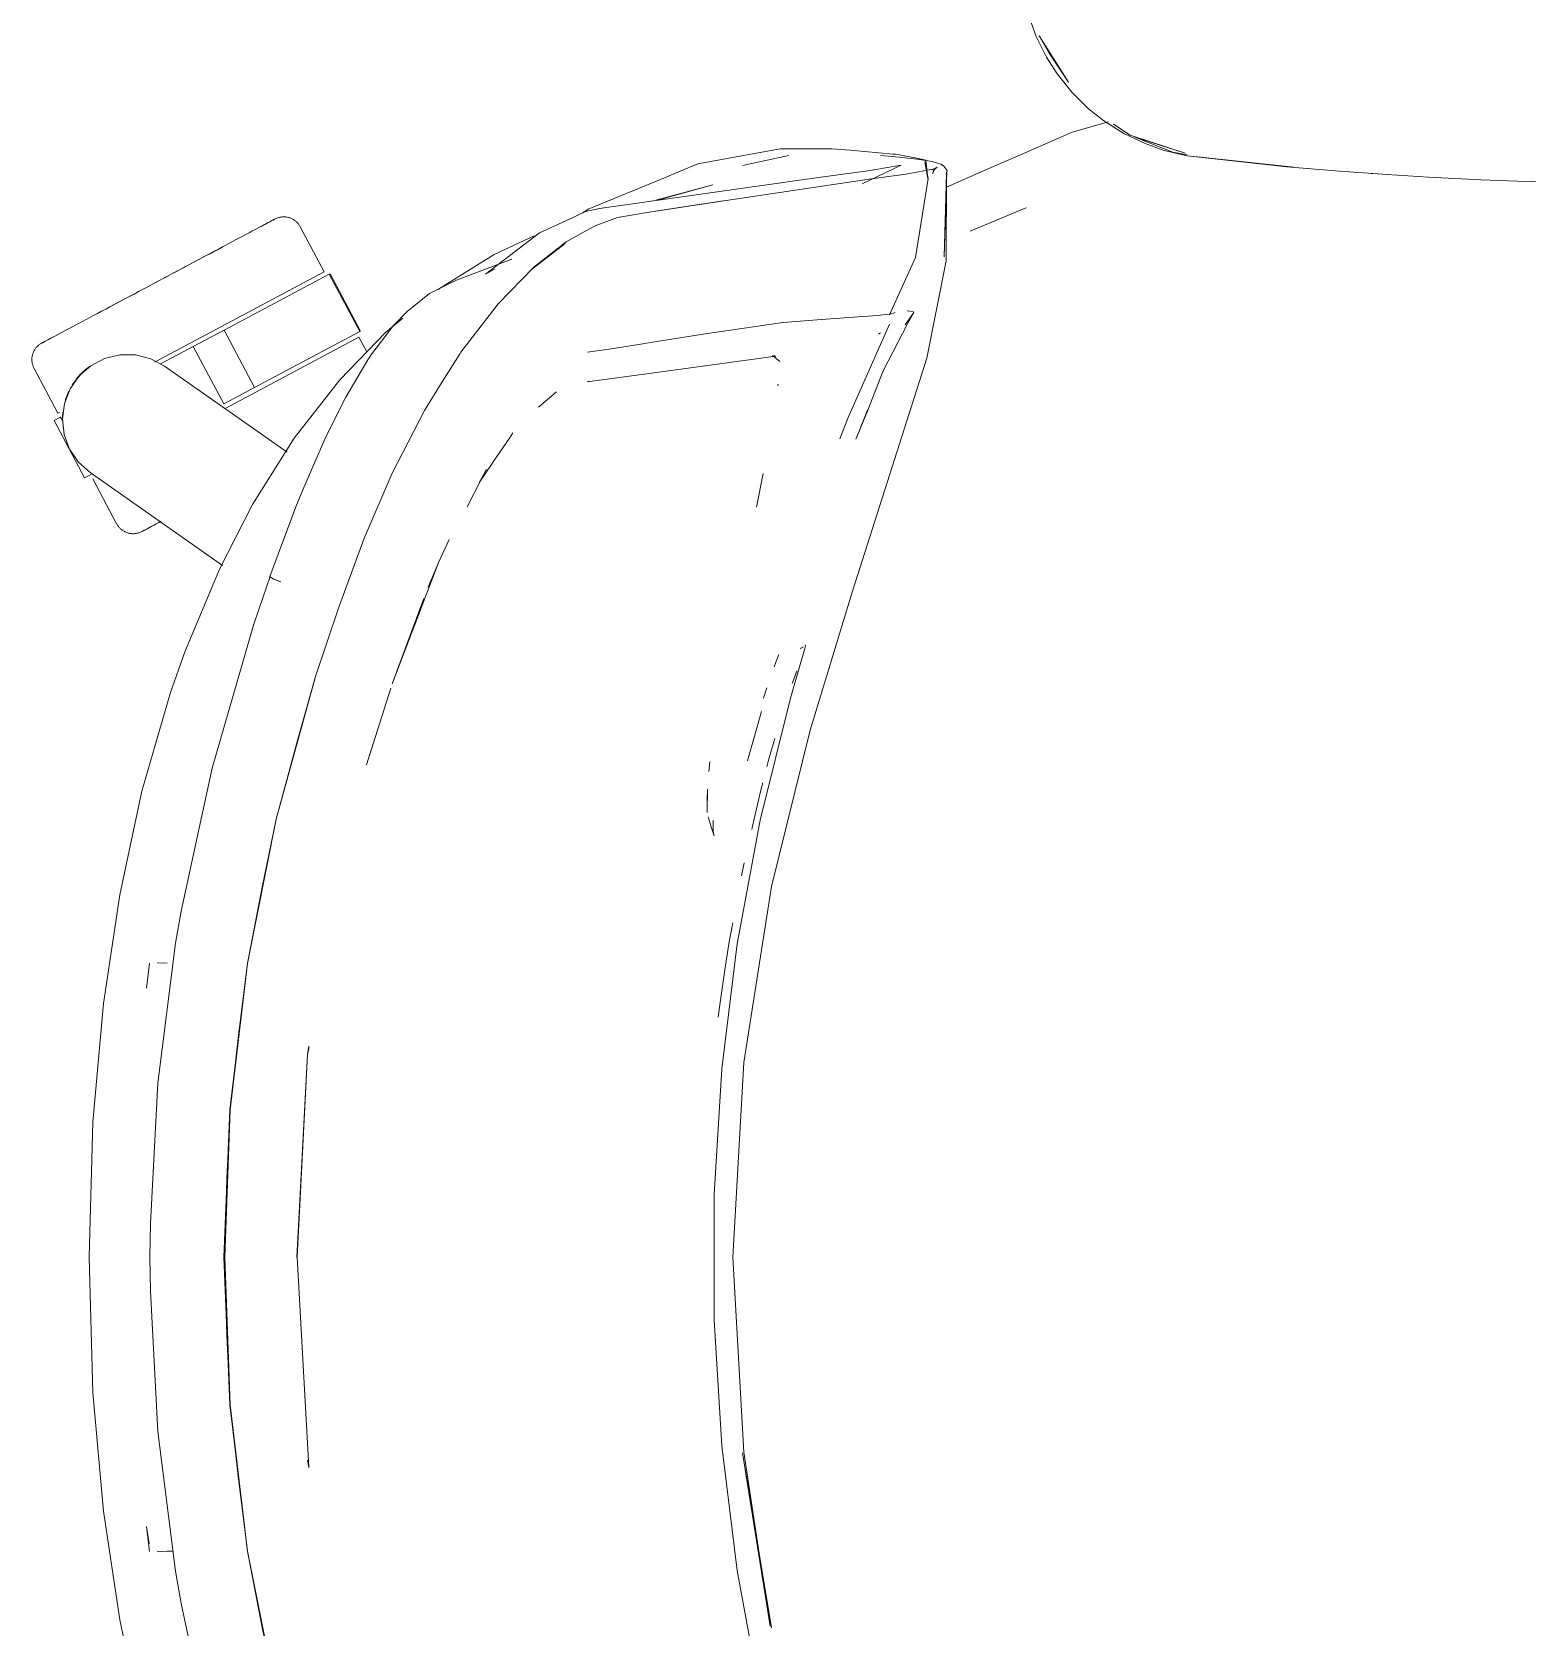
# Model space of a CAD drawing. Header units: millimetres. Extents: x 79795 to 317870, y -36033 to 97293.
# Drawn here: x 221541.1 to 221863.5, y 19884 to 20227.8 of the extents above; entities that cross this region are included whole.
import ezdxf

# ---------------------------------------------------------------- set-up
doc = ezdxf.new("R2010")
doc.units = ezdxf.units.MM
doc.header["$MEASUREMENT"] = 0
doc.layers.add('G-IMPT', color=8, linetype='CONTINUOUS', lineweight=9)
doc.layers.add('I-FURN', color=8, linetype='CONTINUOUS', lineweight=9)

msp = doc.modelspace()

# ---------------------------------------------------------------- linework, layer by layer
at = {"layer": 'G-IMPT'}
for p, q in [((221757.64, 20226.87), (221755.93, 20231.65)), ((221757.64, 20226.87), (221759.88, 20222.36)), ((221758.29, 20226.97), (221760.45, 20223.29)), ((221758.29, 20226.97), (221764.61, 20217.02)), ((221759.88, 20222.36), (221762.15, 20218.82)), ((221760.45, 20223.29), (221764.61, 20217.02)), ((221765.34, 20214.84), (221762.15, 20218.82)), ((221765.34, 20214.84), (221768.94, 20211.29)), ((221768.94, 20211.29), (221772.25, 20208.67)), ((221765.42, 20206.23), (221773.24, 20208.48)), ((221776.58, 20205.94), (221772.25, 20208.67)), ((221777.9, 20205.55), (221774.32, 20207.97)), ((221765.42, 20206.23), (221754.29, 20201.37)), ((221776.58, 20205.94), (221781.16, 20203.75)), ((221777.9, 20205.55), (221780.61, 20204.64)), ((221777.9, 20205.55), (221789.75, 20201.73)), ((221787.12, 20201.94), (221778.94, 20205.14)), ((221780.61, 20204.64), (221789.75, 20201.73)), ((221781.16, 20203.75), (221785.29, 20202.3)), ((221702.43, 20202.64), (221684.73, 20199.4)), ((221704.29, 20201.23), (221694.99, 20199.19)), ((221702.43, 20202.64), (221709.4, 20202.67)), ((221713.57, 20202.67), (221709.4, 20202.67)), ((221717.52, 20202.33), (221713.57, 20202.67)), ((221717.52, 20202.33), (221726.85, 20201.52)), ((221726.68, 20201), (221724.09, 20201.22)), ((221726.68, 20201), (221731.36, 20200.49)), ((221726.85, 20201.52), (221727.32, 20201.48)), ((221731.57, 20200.67), (221727.32, 20201.48)), ((221731.98, 20200.41), (221731.36, 20200.49)), ((221731.57, 20200.67), (221733.89, 20200.22)), ((221731.98, 20200.41), (221735.26, 20199.87)), ((221733.65, 20199.81), (221734.28, 20196.27)), ((221733.65, 20199.81), (221734.34, 20196.23)), ((221734.28, 20196.27), (221733.89, 20200.22)), ((221735.26, 20199.87), (221737.12, 20199.32)), ((221754.29, 20201.37), (221746.46, 20197.95)), ((221790.25, 20201.15), (221785.29, 20202.3)), ((221790.18, 20201.36), (221787.12, 20201.94)), ((221790.25, 20201.15), (221813.21, 20198.69)), ((221790.25, 20201.15), (221793.07, 20200.81)), ((221790.25, 20201.15), (221811.69, 20198.79)), ((221813.21, 20198.69), (221793.07, 20200.81)), ((221661.06, 20189.62), (221677.51, 20196.42)), ((221710.71, 20196.45), (221663.49, 20189.78)), ((221677.51, 20196.42), (221680.87, 20197.81)), ((221684.73, 20199.4), (221680.87, 20197.81)), ((221694.99, 20199.19), (221694.41, 20199.03)), ((221710.71, 20196.45), (221721.37, 20197.89)), ((221720.12, 20195.08), (221728.55, 20199.09)), ((221722.67, 20198.11), (221721.37, 20197.89)), ((221721.67, 20196.07), (221729.52, 20197.18)), ((221727.69, 20198.94), (221722.67, 20198.11)), ((221728.55, 20199.09), (221727.69, 20198.94)), ((221735.79, 20198.29), (221729.52, 20197.18)), ((221731.62, 20179.19), (221734.34, 20196.23)), ((221735.17, 20198.12), (221736.27, 20198.68)), ((221735.17, 20198.12), (221735.79, 20198.29)), ((221735.44, 20197.74), (221735.37, 20197.24)), ((221735.44, 20197.74), (221735.77, 20198.28)), ((221735.77, 20198.28), (221736.27, 20198.68)), ((221737.66, 20199), (221737.12, 20199.32)), ((221737.66, 20199), (221738.03, 20198.51)), ((221737.81, 20179.37), (221738.4, 20197.82)), ((221737.81, 20179.37), (221738.3, 20197.35)), ((221738.43, 20197.93), (221738.03, 20198.51)), ((221738.43, 20197.93), (221738.24, 20197.07)), ((221738.24, 20197.07), (221738.26, 20197.18)), ((221738.25, 20178.49), (221738.3, 20197.35)), ((221738.3, 20197.35), (221738.26, 20197.18)), ((221746.46, 20197.95), (221738.29, 20194.38)), ((221738.4, 20197.82), (221738.3, 20197.35)), ((221811.69, 20198.79), (221823.08, 20197.81)), ((221833.37, 20197.08), (221823.08, 20197.81)), ((221831.33, 20197.22), (221829.91, 20197.35)), ((221831.33, 20197.22), (221833.23, 20197.13)), ((221833.37, 20197.08), (221842.24, 20196.52)), ((221853.55, 20195.98), (221842.24, 20196.52)), ((221687.91, 20194.91), (221675.61, 20191.58)), ((221687.91, 20194.91), (221676.02, 20191.55)), ((221690.8, 20191.51), (221721.67, 20196.07)), ((221853.55, 20195.98), (221861.43, 20195.68)), ((221873.74, 20195.39), (221861.43, 20195.68)), ((221659.89, 20188.85), (221661.06, 20189.62)), ((221663.49, 20189.78), (221660.5, 20189.13)), ((221690.19, 20191.42), (221675.03, 20189.12)), ((221690.8, 20191.51), (221675.61, 20189.18)), ((221690.19, 20191.42), (221675.61, 20189.18)), ((221743.4, 20184.92), (221755.25, 20189.84)), ((221755.52, 20189.95), (221755.25, 20189.84)), ((221650.56, 20184.5), (221657.13, 20187.57)), ((221656.31, 20182.56), (221662.15, 20185.85)), ((221657.13, 20187.57), (221660.5, 20189.13)), ((221662.57, 20186.06), (221662.15, 20185.85)), ((221662.57, 20186.06), (221667.36, 20187.82)), ((221667.36, 20187.82), (221675.03, 20189.12)), ((221638.91, 20175.59), (221650.56, 20184.5)), ((221640.8, 20179.88), (221649.42, 20183.86)), ((221649.34, 20177.14), (221656.31, 20182.56)), ((221629.35, 20172.75), (221640.8, 20179.88)), ((221656.09, 20182.24), (221649.14, 20176.84)), ((221649.14, 20176.84), (221652.71, 20179.65)), ((221656.09, 20182.24), (221652.71, 20179.65)), ((221731.62, 20179.19), (221726.04, 20166.89)), ((221644.56, 20178.82), (221632.66, 20174.31)), ((221638.91, 20175.59), (221640.86, 20176.7)), ((221649.34, 20177.14), (221641.61, 20169.24)), ((221734.06, 20157.53), (221738.25, 20178.49)), ((221627.99, 20172.06), (221626.86, 20171.45)), ((221627.99, 20172.06), (221630.43, 20173.24)), ((221629.35, 20172.75), (221628.58, 20172.25)), ((221630.43, 20173.24), (221632.66, 20174.31)), ((221626.86, 20171.45), (221621.99, 20167.58)), ((221641.61, 20169.24), (221633.59, 20158.81)), ((221621.1, 20166.14), (221617.43, 20163.14)), ((221619.1, 20164.56), (221621.99, 20167.58)), ((221703.04, 20165.2), (221687.82, 20162.99)), ((221703.04, 20165.2), (221703.12, 20165.21)), ((221703.12, 20165.21), (221711.36, 20165.83)), ((221720.21, 20166.47), (221711.36, 20165.83)), ((221720.21, 20166.47), (221723.61, 20166.72)), ((221723.99, 20166.76), (221723.61, 20166.72)), ((221723.99, 20166.76), (221726.45, 20167.04)), ((221726.45, 20167.04), (221726.51, 20167.07)), ((221727.28, 20167.34), (221726.51, 20167.07)), ((221731.26, 20167.38), (221729.42, 20164.67)), ((221729.87, 20167.73), (221730.55, 20167.66)), ((221731.26, 20167.38), (221729.91, 20164.92)), ((221730.55, 20167.66), (221731.23, 20167.51)), ((221731.23, 20167.51), (221731.26, 20167.38)), ((221731.26, 20167.38), (221731.3, 20167.21)), ((221617.43, 20163.14), (221607.47, 20152.85)), ((221619.1, 20164.56), (221614.38, 20158.43)), ((221686.27, 20162.75), (221674.5, 20160.88)), ((221687.82, 20162.99), (221686.27, 20162.75)), ((221717.08, 20144.71), (221726.01, 20164.87)), ((221723.63, 20162.7), (221724.07, 20162.97)), ((221724.63, 20154.81), (221729.91, 20164.92)), ((221614.38, 20158.43), (221613.52, 20157.14)), ((221629.54, 20152.45), (221633.42, 20158.55)), ((221633.59, 20158.81), (221633.42, 20158.55)), ((221666, 20159.56), (221660.93, 20158.81)), ((221666, 20159.56), (221672.84, 20160.62)), ((221672.84, 20160.62), (221674.5, 20160.88)), ((221608.79, 20149.14), (221613.52, 20157.14)), ((221674.19, 20154.2), (221701.53, 20157.94)), ((221702.38, 20156.82), (221700.82, 20158.07)), ((221701.03, 20158.03), (221701.26, 20157.99)), ((221701.53, 20157.94), (221701.26, 20157.99)), ((221718.07, 20107.29), (221734.06, 20157.53)), ((221597.66, 20140.25), (221607.47, 20152.85)), ((221629.54, 20152.45), (221625.77, 20146.22)), ((221674.19, 20154.2), (221660.84, 20152.42)), ((221660.84, 20152.42), (221661.31, 20152.57)), ((221702.03, 20151.88), (221701.98, 20151.53)), ((221724.63, 20154.81), (221721.38, 20146.34)), ((221604.26, 20140.09), (221608.79, 20149.14)), ((221604.26, 20140.09), (221608.48, 20148.54)), ((221604.48, 20140.53), (221608.79, 20149.14)), ((221608.79, 20149.14), (221608.48, 20148.54)), ((221650.34, 20146.92), (221654.25, 20150.26)), ((221622.2, 20139.43), (221625.77, 20146.22)), ((221715.34, 20140.12), (221717.08, 20144.71)), ((221719.36, 20141.44), (221721.38, 20146.55)), ((221721.38, 20146.34), (221719.36, 20141.44)), ((221721.38, 20146.55), (221719.98, 20143.01)), ((221644.06, 20140.29), (221644.82, 20141.39)), ((221719.36, 20141.44), (221718.8, 20140.03)), ((221597.66, 20140.25), (221588.69, 20125.95)), ((221604.26, 20140.09), (221599.49, 20129.13)), ((221604.48, 20140.53), (221604.26, 20140.09)), ((221622.2, 20139.43), (221618.81, 20132.71)), ((221640.57, 20135.16), (221644.06, 20140.29)), ((221637.62, 20130.82), (221640.18, 20134.58)), ((221640.18, 20134.58), (221640.57, 20135.16)), ((221612.64, 20118.48), (221618.81, 20132.71)), ((221634.93, 20125.49), (221639.12, 20133.6)), ((221637.62, 20130.82), (221639.12, 20133.6)), ((221697.35, 20125.4), (221698.76, 20132.66)), ((221599.49, 20129.13), (221598.01, 20125.45)), ((221588.69, 20125.95), (221581.6, 20112.17)), ((221598.01, 20125.45), (221592.43, 20110.49)), ((221612.64, 20118.48), (221607.18, 20103.6)), ((221631.06, 20118.45), (221628.87, 20113.6)), ((221628.87, 20113.6), (221626.14, 20106.52)), ((221628.87, 20113.6), (221626.56, 20108.16)), ((221574.08, 20094.2), (221581.6, 20112.17)), ((221592.47, 20110.49), (221590.07, 20103.56)), ((221592.43, 20110.49), (221592.47, 20110.36)), ((221592.47, 20110.36), (221592.47, 20110.49)), ((221592.47, 20110.36), (221592.87, 20110.09)), ((221592.47, 20110.36), (221592.48, 20110.31)), ((221592.87, 20110.09), (221592.48, 20110.31)), ((221593.7, 20109.71), (221592.87, 20110.09)), ((221593.06, 20109.99), (221592.87, 20110.09)), ((221593.7, 20109.71), (221593.06, 20109.99)), ((221593.7, 20109.71), (221594.76, 20109.28)), ((221593.7, 20109.71), (221594.16, 20109.51)), ((221594.76, 20109.28), (221594.16, 20109.51)), ((221718.07, 20107.29), (221708.89, 20077.31)), ((221588.87, 20099.95), (221590.07, 20103.56)), ((221602.17, 20088.68), (221607.18, 20103.6)), ((221618.77, 20087.35), (221625.59, 20105.75)), ((221618.77, 20087.35), (221625.48, 20104.79)), ((221625.48, 20104.79), (221626.14, 20106.52)), ((221579.93, 20069.12), (221588.87, 20099.95)), ((221571.01, 20085.47), (221574.08, 20094.2)), ((221701.53, 20092.02), (221702.14, 20093.68)), ((221704.66, 20084.27), (221707.73, 20094.69)), ((221706.84, 20094.95), (221707.45, 20095.33)), ((221706.84, 20094.95), (221707.05, 20095.1)), ((221707.8, 20094.96), (221707.73, 20094.69)), ((221707.87, 20095.26), (221707.8, 20094.96)), ((221707.84, 20095.72), (221707.93, 20095.49)), ((221707.93, 20095.49), (221707.87, 20095.26)), ((221701.53, 20092.02), (221701.16, 20091.01)), ((221705.82, 20089.46), (221706.06, 20090.12)), ((221593.78, 20058.19), (221602.17, 20088.68)), ((221593.78, 20058.19), (221602.21, 20088.6)), ((221598.44, 20075.43), (221602.21, 20088.6)), ((221613.24, 20069.87), (221618.49, 20086.36)), ((221698.82, 20084.26), (221699.54, 20086.47)), ((221705.82, 20089.46), (221705.07, 20087.37)), ((221571.01, 20085.47), (221564.83, 20064.22)), ((221698.11, 20057.95), (221704.66, 20084.27)), ((221698.42, 20081.35), (221695.44, 20070.7)), ((221700.57, 20043.63), (221708.89, 20077.31)), ((221598.44, 20075.43), (221593.78, 20058.19)), ((221613.24, 20069.87), (221614.31, 20073.31)), ((221699.96, 20070.84), (221701.08, 20074.84)), ((221701.08, 20074.84), (221701.28, 20075.53)), ((221579.93, 20069.12), (221573.26, 20038.33)), ((221687.08, 20068.45), (221687.3, 20070.54)), ((221699.64, 20069.7), (221699.6, 20069.52)), ((221699.96, 20070.84), (221699.64, 20069.7)), ((221698.34, 20064.68), (221698.68, 20065.98)), ((221564.83, 20064.22), (221560.02, 20041.86)), ((221686.68, 20059.6), (221686.77, 20064.65)), ((221686.68, 20059.6), (221686.69, 20062.38)), ((221686.77, 20064.65), (221686.69, 20062.38)), ((221698.34, 20064.68), (221696.79, 20057.93)), ((221687.54, 20056.49), (221686.93, 20058.65)), ((221593.78, 20058.19), (221587.61, 20027.06)), ((221593.78, 20058.19), (221587.61, 20027.14)), ((221593.78, 20058.19), (221590.71, 20043.16)), ((221688.22, 20054.54), (221687.54, 20056.49)), ((221687.96, 20057.75), (221687.97, 20057.89)), ((221688.01, 20055.59), (221687.97, 20057.89)), ((221688.01, 20055.59), (221688.22, 20054.54)), ((221698.11, 20057.95), (221693.18, 20031.28)), ((221696.33, 20055.96), (221696.79, 20057.93)), ((221694.13, 20045.91), (221694.67, 20048.72)), ((221560.02, 20041.86), (221556.53, 20018.44)), ((221587.61, 20027.06), (221590.71, 20043.16)), ((221700.57, 20043.63), (221694.58, 20005.72)), ((221572.08, 20031.41), (221573.26, 20038.33)), ((221692.21, 20035.81), (221691.65, 20032.9)), ((221568.26, 20001.24), (221572.08, 20031.41)), ((221693.18, 20031.28), (221689.88, 20004.36)), ((221690.55, 20025.65), (221691.41, 20031.28)), ((221691.41, 20031.28), (221691.65, 20032.9)), ((221566.43, 20027.14), (221565.78, 20021.73)), ((221570.28, 20027.1), (221568.19, 20027.17)), ((221568.19, 20027.17), (221568.3, 20027.17)), ((221583.79, 19995.55), (221587.61, 20027.14)), ((221583.83, 19995.51), (221587.61, 20027.06)), ((221587.61, 20027.06), (221585.67, 20011.58)), ((221690.55, 20025.65), (221689.26, 20017.13)), ((221556.53, 20018.44), (221554.26, 19992.87)), ((221689.26, 20017.13), (221689.08, 20015.47)), ((221583.83, 19995.51), (221585.67, 20011.58)), ((221598.23, 19963.73), (221600.55, 20007.46)), ((221598.28, 19963.73), (221600.55, 20007.46)), ((221600.55, 20007.46), (221600.81, 20009.23)), ((221600.55, 20007.46), (221600.79, 20008.76)), ((221600.83, 20009.01), (221600.79, 20008.76)), ((221688.23, 19977.29), (221689.88, 20004.36)), ((221694.58, 20005.72), (221692.22, 19963.73)), ((221566.65, 19971.04), (221568.26, 20001.24)), ((221583.79, 19995.55), (221582.46, 19963.73)), ((221583.83, 19995.51), (221582.68, 19963.73)), ((221583.15, 19980.61), (221583.83, 19995.51)), ((221554.26, 19992.87), (221553.42, 19963.73)), ((221583.15, 19980.61), (221582.68, 19963.73)), ((221688.23, 19977.29), (221688.23, 19950.17)), ((221566.65, 19971.04), (221566.55, 19963.73)), ((221553.42, 19963.73), (221554.26, 19934.59)), ((221566.65, 19956.42), (221566.55, 19963.73)), ((221582.46, 19963.73), (221583.79, 19931.91)), ((221583.83, 19931.95), (221582.68, 19963.73)), ((221583.15, 19946.85), (221582.68, 19963.73)), ((221598.28, 19963.73), (221600.78, 19918.39)), ((221694.58, 19921.74), (221692.22, 19963.73)), ((221566.65, 19956.42), (221568.26, 19926.21)), ((221688.23, 19950.17), (221689.88, 19923.1)), ((221583.83, 19931.95), (221583.15, 19946.85)), ((221554.26, 19934.59), (221556.53, 19909.02)), ((221583.79, 19931.91), (221587.61, 19900.32)), ((221585.67, 19915.87), (221583.83, 19931.95)), ((221583.83, 19931.95), (221587.61, 19900.4)), ((221568.26, 19926.21), (221572.08, 19896.04)), ((221693.18, 19896.18), (221689.88, 19923.1)), ((221700.57, 19883.83), (221694.31, 19921.57)), ((221694.31, 19921.57), (221700.31, 19884.21)), ((221694.58, 19921.74), (221700.31, 19884.21)), ((221600.78, 19918.39), (221600.55, 19920)), ((221600.55, 19920), (221600.79, 19918.7)), ((221600.83, 19918.45), (221600.79, 19918.7)), ((221585.67, 19915.87), (221587.61, 19900.4)), ((221556.53, 19909.02), (221560.02, 19885.6)), ((221566.43, 19900.31), (221565.78, 19905.73)), ((221566.35, 19901.96), (221565.78, 19905.73)), ((221568.19, 19900.28), (221570.28, 19900.36)), ((221568.19, 19900.28), (221568.3, 19900.28)), ((221571.53, 19900.4), (221570.28, 19900.36)), ((221587.61, 19900.4), (221590.71, 19884.29)), ((221587.61, 19900.4), (221593.83, 19869.15)), ((221593.83, 19869.15), (221587.61, 19900.32)), ((221572.08, 19896.04), (221573.26, 19889.12)), ((221698.11, 19869.51), (221693.18, 19896.18)), ((221573.26, 19889.12), (221579.93, 19858.33)), ((221564.83, 19863.23), (221560.02, 19885.6)), ((221593.78, 19869.27), (221590.71, 19884.29))]:
    msp.add_line(p, q, dxfattribs=at)
at = {"layer": 'I-FURN'}
for p, q in [((221589.9, 20185.59), (221590.41, 20185.86)), ((221590.66, 20185.99), (221590.18, 20185.74)), ((221590.41, 20185.86), (221590.87, 20186.1)), ((221591.11, 20186.23), (221590.66, 20185.99)), ((221590.87, 20186.1), (221591.3, 20186.33)), ((221591.52, 20186.45), (221591.11, 20186.23)), ((221591.3, 20186.33), (221591.69, 20186.54)), ((221591.89, 20186.65), (221591.52, 20186.45)), ((221591.69, 20186.54), (221592.05, 20186.73)), ((221592.23, 20186.82), (221591.89, 20186.65)), ((221592.05, 20186.73), (221592.37, 20186.9)), ((221592.52, 20186.98), (221592.23, 20186.82)), ((221592.37, 20186.9), (221592.65, 20187.05)), ((221592.78, 20187.12), (221592.52, 20186.98)), ((221592.65, 20187.05), (221592.89, 20187.18)), ((221593, 20187.24), (221592.78, 20187.12)), ((221592.89, 20187.18), (221593.09, 20187.28)), ((221593.18, 20187.33), (221593, 20187.24)), ((221593.09, 20187.28), (221593.25, 20187.37)), ((221593.32, 20187.41), (221593.18, 20187.33)), ((221593.25, 20187.37), (221593.37, 20187.43)), ((221593.42, 20187.46), (221593.32, 20187.41)), ((221593.37, 20187.43), (221593.45, 20187.48)), ((221593.48, 20187.49), (221593.42, 20187.46)), ((221593.45, 20187.48), (221593.5, 20187.5)), ((221593.5, 20187.5), (221593.48, 20187.49)), ((221593.5, 20187.5), (221593.65, 20187.57)), ((221593.5, 20187.5), (221593.5, 20187.5)), ((221593.65, 20187.57), (221593.79, 20187.64)), ((221593.79, 20187.64), (221593.94, 20187.7)), ((221593.94, 20187.7), (221594.09, 20187.76)), ((221594.09, 20187.76), (221594.25, 20187.81)), ((221594.25, 20187.81), (221594.4, 20187.85)), ((221594.4, 20187.85), (221594.56, 20187.89)), ((221594.56, 20187.89), (221594.72, 20187.92)), ((221594.72, 20187.92), (221594.88, 20187.94)), ((221594.88, 20187.94), (221595.04, 20187.96)), ((221595.04, 20187.96), (221595.2, 20187.97)), ((221595.2, 20187.97), (221595.36, 20187.97)), ((221595.36, 20187.97), (221595.52, 20187.97)), ((221595.52, 20187.97), (221595.68, 20187.96)), ((221595.68, 20187.96), (221595.84, 20187.95)), ((221595.84, 20187.95), (221596, 20187.93)), ((221596, 20187.93), (221596.16, 20187.9)), ((221596.16, 20187.9), (221596.32, 20187.87)), ((221596.32, 20187.87), (221596.47, 20187.83)), ((221596.47, 20187.83), (221596.63, 20187.78)), ((221596.63, 20187.78), (221596.78, 20187.73)), ((221596.78, 20187.73), (221596.93, 20187.67)), ((221596.93, 20187.67), (221597.08, 20187.6)), ((221597.08, 20187.6), (221597.22, 20187.53)), ((221597.22, 20187.53), (221597.37, 20187.46)), ((221597.37, 20187.46), (221597.51, 20187.38)), ((221597.51, 20187.38), (221597.64, 20187.29)), ((221597.64, 20187.29), (221597.77, 20187.2)), ((221597.77, 20187.2), (221597.9, 20187.1)), ((221597.9, 20187.1), (221598.03, 20187)), ((221598.03, 20187), (221598.15, 20186.89)), ((221598.15, 20186.89), (221598.26, 20186.78)), ((221598.26, 20186.78), (221598.37, 20186.66)), ((221598.37, 20186.66), (221598.48, 20186.54)), ((221598.48, 20186.54), (221598.58, 20186.41)), ((221598.58, 20186.41), (221598.68, 20186.28)), ((221598.68, 20186.28), (221598.77, 20186.15)), ((221598.77, 20186.15), (221598.85, 20186.01)), ((221598.85, 20186.01), (221598.93, 20185.87)), ((221598.93, 20185.87), (221598.95, 20185.84)), ((221604.1, 20176.15), (221598.95, 20185.84)), ((221584.38, 20182.65), (221583.59, 20182.23)), ((221585.14, 20183.06), (221584.38, 20182.65)), ((221585.88, 20183.45), (221585.14, 20183.06)), ((221586.59, 20183.82), (221585.88, 20183.45)), ((221587.26, 20184.18), (221586.59, 20183.82)), ((221587.91, 20184.53), (221587.26, 20184.18)), ((221588.53, 20184.86), (221587.91, 20184.53)), ((221589.11, 20185.17), (221588.53, 20184.86)), ((221588.8, 20185), (221589.37, 20185.3)), ((221589.66, 20185.46), (221589.11, 20185.17)), ((221589.37, 20185.3), (221589.9, 20185.59)), ((221590.18, 20185.74), (221589.66, 20185.46)), ((221577.47, 20178.98), (221576.53, 20178.48)), ((221576.97, 20178.71), (221577.9, 20179.21)), ((221578.4, 20179.47), (221577.47, 20178.98)), ((221577.9, 20179.21), (221578.83, 20179.7)), ((221579.32, 20179.96), (221578.4, 20179.47)), ((221578.83, 20179.7), (221579.73, 20180.18)), ((221580.21, 20180.44), (221579.32, 20179.96)), ((221579.73, 20180.18), (221580.62, 20180.65)), ((221581.09, 20180.9), (221580.21, 20180.44)), ((221580.62, 20180.65), (221581.49, 20181.11)), ((221581.95, 20181.36), (221581.09, 20180.9)), ((221581.49, 20181.11), (221582.33, 20181.56)), ((221582.78, 20181.8), (221581.95, 20181.36)), ((221583.59, 20182.23), (221582.78, 20181.8)), ((221604.1, 20176.15), (221567.5, 20156.69)), ((221570.1, 20175.06), (221571.1, 20175.59)), ((221571.64, 20175.88), (221570.64, 20175.35)), ((221571.1, 20175.59), (221572.1, 20176.12)), ((221572.64, 20176.41), (221571.64, 20175.88)), ((221572.1, 20176.12), (221573.09, 20176.65)), ((221573.62, 20176.93), (221572.64, 20176.41)), ((221573.09, 20176.65), (221574.08, 20177.17)), ((221574.6, 20177.45), (221573.62, 20176.93)), ((221574.08, 20177.17), (221575.05, 20177.69)), ((221575.57, 20177.97), (221574.6, 20177.45)), ((221575.05, 20177.69), (221576.01, 20178.2)), ((221576.53, 20178.48), (221575.57, 20177.97)), ((221576.01, 20178.2), (221576.97, 20178.71)), ((221582.52, 20163.54), (221605.23, 20175.61)), ((221605.23, 20175.61), (221611.8, 20163.25)), ((221611.97, 20163.34), (221605.4, 20175.71)), ((221564.63, 20172.15), (221563.64, 20171.62)), ((221564.09, 20171.86), (221565.09, 20172.39)), ((221565.63, 20172.68), (221564.63, 20172.15)), ((221565.09, 20172.39), (221566.09, 20172.92)), ((221566.63, 20173.21), (221565.63, 20172.68)), ((221566.09, 20172.92), (221567.09, 20173.46)), ((221567.63, 20173.75), (221566.63, 20173.21)), ((221567.09, 20173.46), (221568.09, 20173.99)), ((221568.64, 20174.28), (221567.63, 20173.75)), ((221568.09, 20173.99), (221569.1, 20174.53)), ((221569.64, 20174.81), (221568.64, 20174.28)), ((221569.1, 20174.53), (221570.1, 20175.06)), ((221570.64, 20175.35), (221569.64, 20174.81)), ((221557.41, 20168.31), (221558.33, 20168.8)), ((221558.83, 20169.06), (221557.9, 20168.57)), ((221558.33, 20168.8), (221559.26, 20169.29)), ((221559.76, 20169.56), (221558.83, 20169.06)), ((221559.26, 20169.29), (221560.2, 20169.8)), ((221560.72, 20170.07), (221559.76, 20169.56)), ((221560.2, 20169.8), (221561.16, 20170.3)), ((221561.68, 20170.58), (221560.72, 20170.07)), ((221561.16, 20170.3), (221562.13, 20170.82)), ((221562.65, 20171.1), (221561.68, 20170.58)), ((221562.13, 20170.82), (221563.11, 20171.34)), ((221563.64, 20171.62), (221562.65, 20171.1)), ((221563.11, 20171.34), (221564.09, 20171.86)), ((221551.99, 20165.43), (221551.25, 20165.03)), ((221552.77, 20165.84), (221551.99, 20165.43)), ((221553.57, 20166.27), (221552.77, 20165.84)), ((221554.4, 20166.71), (221553.57, 20166.27)), ((221555.24, 20167.16), (221554.4, 20166.71)), ((221556.11, 20167.62), (221555.24, 20167.16)), ((221557, 20168.09), (221556.11, 20167.62)), ((221557.9, 20168.57), (221557, 20168.09)), ((221545.04, 20161.73), (221544.68, 20161.54)), ((221544.84, 20161.63), (221545.21, 20161.83)), ((221545.43, 20161.94), (221545.04, 20161.73)), ((221545.21, 20161.83), (221545.62, 20162.04)), ((221545.86, 20162.17), (221545.43, 20161.94)), ((221545.62, 20162.04), (221546.07, 20162.28)), ((221546.32, 20162.42), (221545.86, 20162.17)), ((221546.07, 20162.28), (221546.55, 20162.54)), ((221546.83, 20162.68), (221546.32, 20162.42)), ((221546.55, 20162.54), (221547.07, 20162.81)), ((221547.36, 20162.97), (221546.83, 20162.68)), ((221547.07, 20162.81), (221547.62, 20163.11)), ((221547.93, 20163.27), (221547.36, 20162.97)), ((221547.62, 20163.11), (221548.2, 20163.42)), ((221548.53, 20163.59), (221547.93, 20163.27)), ((221549.16, 20163.93), (221548.53, 20163.59)), ((221549.83, 20164.28), (221549.16, 20163.93)), ((221550.52, 20164.65), (221549.83, 20164.28)), ((221551.25, 20165.03), (221550.52, 20164.65)), ((221575.88, 20160.01), (221582.52, 20163.54)), ((221582.52, 20163.54), (221589.09, 20151.18)), ((221611.61, 20162.02), (221582.92, 20146.76)), ((221611.8, 20163.25), (221589.09, 20151.18)), ((221613.29, 20158.87), (221611.61, 20162.02)), ((221541.2, 20158.14), (221541.24, 20158.29)), ((221541.24, 20158.29), (221541.28, 20158.45)), ((221541.28, 20158.45), (221541.34, 20158.6)), ((221541.34, 20158.6), (221541.39, 20158.75)), ((221541.39, 20158.75), (221541.46, 20158.9)), ((221541.46, 20158.9), (221541.53, 20159.04)), ((221541.53, 20159.04), (221541.6, 20159.18)), ((221541.6, 20159.18), (221541.69, 20159.32)), ((221541.69, 20159.32), (221541.77, 20159.46)), ((221541.77, 20159.46), (221541.87, 20159.59)), ((221541.87, 20159.59), (221541.96, 20159.72)), ((221541.96, 20159.72), (221542.07, 20159.84)), ((221542.07, 20159.84), (221542.17, 20159.96)), ((221542.17, 20159.96), (221542.29, 20160.08)), ((221542.29, 20160.08), (221542.4, 20160.19)), ((221542.4, 20160.19), (221542.52, 20160.3)), ((221542.52, 20160.3), (221542.65, 20160.4)), ((221542.65, 20160.4), (221542.78, 20160.49)), ((221542.78, 20160.49), (221542.91, 20160.58)), ((221542.91, 20160.58), (221543.05, 20160.67)), ((221543.05, 20160.67), (221543.19, 20160.75)), ((221543.19, 20160.75), (221543.23, 20160.77)), ((221543.28, 20160.8), (221543.23, 20160.77)), ((221543.23, 20160.77), (221543.25, 20160.78)), ((221543.23, 20160.77), (221543.23, 20160.77)), ((221543.25, 20160.78), (221543.31, 20160.81)), ((221543.36, 20160.84), (221543.28, 20160.8)), ((221543.31, 20160.81), (221543.41, 20160.87)), ((221543.48, 20160.9), (221543.36, 20160.84)), ((221543.41, 20160.87), (221543.55, 20160.94)), ((221543.64, 20160.99), (221543.48, 20160.9)), ((221543.55, 20160.94), (221543.73, 20161.04)), ((221543.84, 20161.1), (221543.64, 20160.99)), ((221543.73, 20161.04), (221543.95, 20161.15)), ((221544.08, 20161.23), (221543.84, 20161.1)), ((221543.95, 20161.15), (221544.21, 20161.29)), ((221544.36, 20161.37), (221544.08, 20161.23)), ((221544.21, 20161.29), (221544.5, 20161.45)), ((221544.68, 20161.54), (221544.36, 20161.37)), ((221544.5, 20161.45), (221544.84, 20161.63)), ((221568.82, 20156.26), (221575.88, 20160.01)), ((221575.88, 20160.01), (221582.45, 20147.65)), ((221541.09, 20157.34), (221541.1, 20157.5)), ((221541.09, 20157.18), (221541.09, 20157.34)), ((221541.09, 20157.02), (221541.09, 20157.18)), ((221541.11, 20156.86), (221541.09, 20157.02)), ((221541.1, 20157.5), (221541.11, 20157.66)), ((221541.11, 20157.66), (221541.14, 20157.82)), ((221541.12, 20156.69), (221541.11, 20156.86)), ((221541.15, 20156.54), (221541.12, 20156.69)), ((221541.14, 20157.82), (221541.16, 20157.98)), ((221541.18, 20156.38), (221541.15, 20156.54)), ((221541.16, 20157.98), (221541.2, 20158.14)), ((221541.21, 20156.22), (221541.18, 20156.38)), ((221541.26, 20156.06), (221541.21, 20156.22)), ((221541.31, 20155.91), (221541.26, 20156.06)), ((221541.36, 20155.76), (221541.31, 20155.91)), ((221541.42, 20155.61), (221541.36, 20155.76)), ((221541.49, 20155.46), (221541.42, 20155.61)), ((221541.56, 20155.32), (221541.49, 20155.46)), ((221541.56, 20155.32), (221546.71, 20145.63)), ((221551.25, 20153.68), (221553.79, 20155.9)), ((221553.5, 20155.7), (221552.08, 20154.54)), ((221553.79, 20155.9), (221556.78, 20157.45)), ((221556.78, 20157.45), (221560.06, 20158.23)), ((221560.06, 20158.23), (221563.44, 20158.21)), ((221563.44, 20158.21), (221566.71, 20157.38)), ((221566.71, 20157.38), (221569.68, 20155.79)), ((221569.68, 20155.79), (221596.11, 20137.29)), ((221549.31, 20150.92), (221551.25, 20153.68)), ((221552.08, 20154.54), (221549.79, 20151.76)), ((221548.09, 20147.77), (221549.31, 20150.92)), ((221589.09, 20151.18), (221582.45, 20147.65)), ((221545.9, 20144.07), (221547.29, 20144.81)), ((221547.09, 20145.83), (221546.71, 20145.63)), ((221547.29, 20144.81), (221547.21, 20144.77)), ((221547.7, 20144.06), (221547.29, 20144.81)), ((221547.66, 20144.43), (221548.09, 20147.77)), ((221545.9, 20144.07), (221552.47, 20131.71)), ((221548.05, 20141.07), (221547.66, 20144.43)), ((221549.22, 20137.91), (221548.05, 20141.07)), ((221551.12, 20135.12), (221549.22, 20137.91)), ((221553.63, 20132.87), (221551.12, 20135.12)), ((221553.87, 20132.45), (221552.47, 20131.71)), ((221582.22, 20112.85), (221553.63, 20132.87)), ((221553.78, 20132.41), (221553.87, 20132.45)), ((221554.22, 20131.51), (221559.37, 20121.82)), ((221559.39, 20121.78), (221559.37, 20121.82)), ((221559.47, 20121.64), (221559.39, 20121.78)), ((221559.56, 20121.51), (221559.47, 20121.64)), ((221559.65, 20121.37), (221559.56, 20121.51)), ((221559.75, 20121.24), (221559.65, 20121.37)), ((221559.85, 20121.12), (221559.75, 20121.24)), ((221559.95, 20121), (221559.85, 20121.12)), ((221560.06, 20120.88), (221559.95, 20121)), ((221560.18, 20120.77), (221560.06, 20120.88)), ((221560.3, 20120.66), (221560.18, 20120.77)), ((221560.42, 20120.56), (221560.3, 20120.66)), ((221560.55, 20120.46), (221560.42, 20120.56)), ((221560.68, 20120.37), (221560.55, 20120.46)), ((221565.44, 20120.48), (221565.24, 20120.37)), ((221565.32, 20120.42), (221565.54, 20120.54)), ((221565.68, 20120.61), (221565.44, 20120.48)), ((221565.54, 20120.54), (221565.8, 20120.68)), ((221565.96, 20120.76), (221565.68, 20120.61)), ((221565.8, 20120.68), (221566.1, 20120.83)), ((221566.28, 20120.93), (221565.96, 20120.76)), ((221566.1, 20120.83), (221566.43, 20121.01)), ((221566.63, 20121.12), (221566.28, 20120.93)), ((221566.43, 20121.01), (221566.81, 20121.21)), ((221567.02, 20121.33), (221566.63, 20121.12)), ((221566.81, 20121.21), (221567.22, 20121.43)), ((221567.45, 20121.55), (221567.02, 20121.33)), ((221567.22, 20121.43), (221567.66, 20121.67)), ((221567.92, 20121.8), (221567.45, 20121.55)), ((221567.66, 20121.67), (221568.15, 20121.92)), ((221568.42, 20122.07), (221567.92, 20121.8)), ((221568.15, 20121.92), (221568.66, 20122.2)), ((221568.96, 20122.35), (221568.42, 20122.07)), ((221560.82, 20120.28), (221560.68, 20120.37)), ((221560.96, 20120.2), (221560.82, 20120.28)), ((221561.1, 20120.12), (221560.96, 20120.2)), ((221561.25, 20120.05), (221561.1, 20120.12)), ((221561.39, 20119.99), (221561.25, 20120.05)), ((221561.54, 20119.93), (221561.39, 20119.99)), ((221561.7, 20119.88), (221561.54, 20119.93)), ((221561.85, 20119.83), (221561.7, 20119.88)), ((221562.01, 20119.79), (221561.85, 20119.83)), ((221562.16, 20119.76), (221562.01, 20119.79)), ((221562.32, 20119.73), (221562.16, 20119.76)), ((221562.48, 20119.71), (221562.32, 20119.73)), ((221562.64, 20119.69), (221562.48, 20119.71)), ((221562.81, 20119.69), (221562.64, 20119.69)), ((221562.97, 20119.68), (221562.81, 20119.69)), ((221563.13, 20119.69), (221562.97, 20119.68)), ((221563.29, 20119.7), (221563.13, 20119.69)), ((221563.45, 20119.72), (221563.29, 20119.7)), ((221563.61, 20119.74), (221563.45, 20119.72)), ((221563.77, 20119.77), (221563.61, 20119.74)), ((221563.92, 20119.81), (221563.77, 20119.77)), ((221564.08, 20119.85), (221563.92, 20119.81)), ((221564.23, 20119.9), (221564.08, 20119.85)), ((221564.38, 20119.95), (221564.23, 20119.9)), ((221564.53, 20120.02), (221564.38, 20119.95)), ((221564.68, 20120.08), (221564.53, 20120.02)), ((221564.82, 20120.16), (221564.68, 20120.08)), ((221564.82, 20120.16), (221564.84, 20120.17)), ((221564.83, 20120.16), (221564.82, 20120.16)), ((221564.87, 20120.18), (221564.83, 20120.16)), ((221564.84, 20120.17), (221564.9, 20120.2)), ((221564.95, 20120.22), (221564.87, 20120.18)), ((221564.9, 20120.2), (221565, 20120.25)), ((221565.07, 20120.29), (221564.95, 20120.22)), ((221565, 20120.25), (221565.14, 20120.33)), ((221565.24, 20120.37), (221565.07, 20120.29)), ((221565.14, 20120.33), (221565.32, 20120.42))]:
    msp.add_line(p, q, dxfattribs=at)
for points in [[(221550.63, 20152.96), (221550.96, 20153.39), (221551.3, 20153.82), (221551.73, 20154.2)], [(221547.7, 20144.06), (221547.69, 20144.29), (221547.69, 20144.83), (221547.73, 20145.49), (221547.76, 20145.87)]]:
    msp.add_open_spline(points, degree=3, dxfattribs=at)
msp.add_open_spline([(221548.29, 20148.47), (221548.44, 20148.94), (221548.66, 20149.57), (221548.96, 20150.21), (221549.03, 20150.36)], degree=3, knots=[-0.6, -0.6, -0.6, -0.6, -0.5, -0.4680239, -0.4680239, -0.4680239, -0.4680239], dxfattribs=at)

doc.saveas('drawing.dxf')
